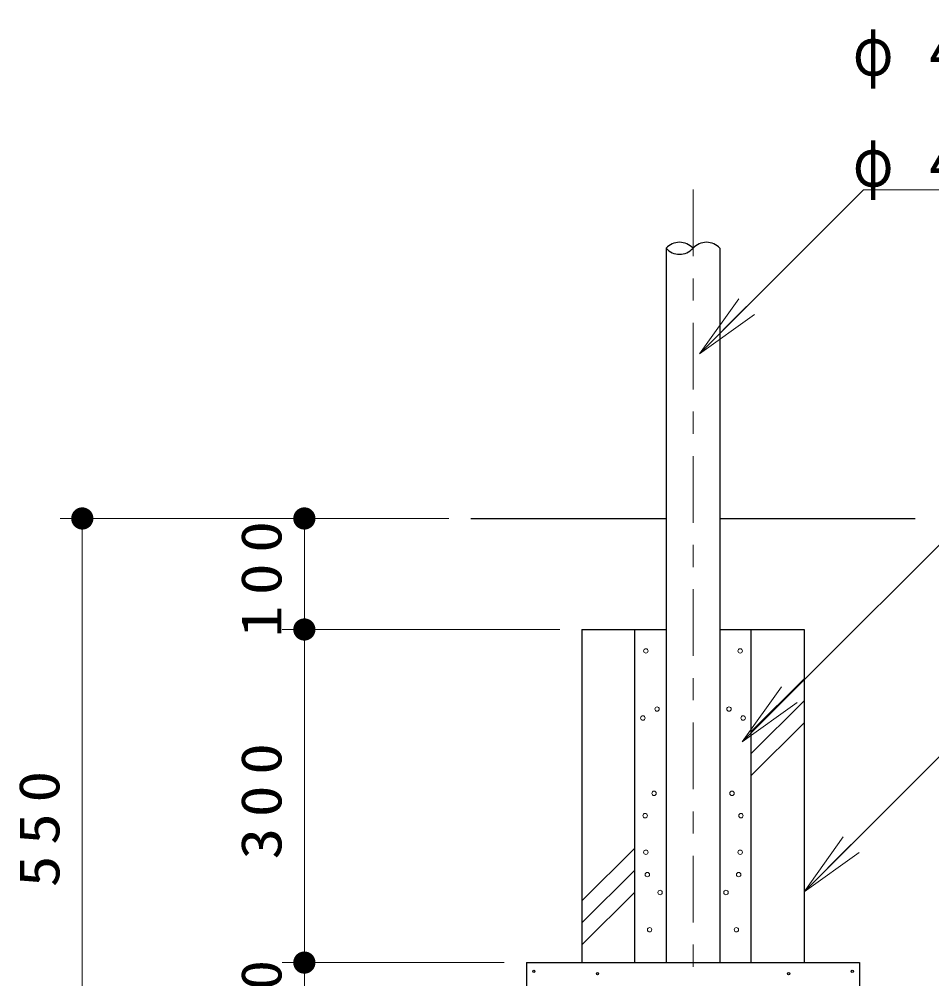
# Model space of a CAD drawing. Units: millimetres on the paper, with parts at other scales. Extents: x -385 to 0, y 0 to 267.
# Drawn here: x -115.69 to -74.59, y 149.95 to 193.17 of the extents above; entities that cross this region are included whole.
import ezdxf

# ---------------------------------------------------------------- set-up
doc = ezdxf.new("R2010")
doc.units = ezdxf.units.MM
doc.linetypes.add('USER2', pattern=[6, 3, -1, 1, -1])
doc.layers.add('LY_1', color=7, linetype='Continuous', lineweight=13)
doc.styles.add('ＭＳ ゴシック', font='')
doc.styles.get('ＭＳ ゴシック').set_extended_font_data('MS Gothic')

# ---------------------------------------------------------------- blocks, each defined once
blk = doc.blocks.new('filled_dot')
at = {"color": 0, "linetype": 'Continuous', "lineweight": -2, "const_width": 1.25}
blk.add_lwpolyline([(-0.625, 0, 1), (0.625, 0, 1)], format="xyb", close=True, dxfattribs=at)

msp = doc.modelspace()

# ---------------------------------------------------------------- linework, layer by layer
at = {"layer": 'LY_1', "linetype": 'USER2'}
msp.add_line((-85.346, 185.494), (-85.346, 140.901), dxfattribs=at)
at = {"layer": 'LY_1', "lineweight": 25}
for p, q in [((-86.561, 182.852), (-86.561, 150.684)), ((-84.131, 182.852), (-84.131, 150.684)), ((-95.346, 170.684), (-86.561, 170.684)), ((-84.131, 170.684), (-75.346, 170.684)), ((-90.346, 165.684), (-86.561, 165.684)), ((-90.346, 165.684), (-90.346, 150.684)), ((-87.971, 150.684), (-87.971, 165.684)), ((-84.131, 165.684), (-80.346, 165.684)), ((-82.721, 150.684), (-82.721, 165.684)), ((-80.346, 165.684), (-80.346, 150.684)), ((-92.846, 150.684), (-92.846, 143.184)), ((-92.846, 150.684), (-77.846, 150.684)), ((-77.846, 150.684), (-77.846, 143.184))]:
    msp.add_line(p, q, dxfattribs=at)
at = {"layer": 'LY_1'}
for p, q in [((-85.053, 178.101), (-83.286, 180.576)), ((-85.053, 178.101), (-82.932, 180.222)), ((-82.578, 179.869), (-85.053, 178.101)), ((-96.346, 170.684), (-113.846, 170.684)), ((-112.846, 143.184), (-112.846, 170.684)), ((-102.846, 165.684), (-102.846, 170.684)), ((-91.346, 165.684), (-103.846, 165.684)), ((-102.846, 150.684), (-102.846, 165.684)), ((-82.721, 161.09), (-80.346, 163.465)), ((-83.131, 160.623), (-81.363, 163.098)), ((-83.131, 160.623), (-81.01, 162.745)), ((-80.656, 162.391), (-83.131, 160.623)), ((-82.721, 160.1), (-80.346, 162.475)), ((-82.721, 159.11), (-80.346, 161.485)), ((-80.346, 153.872), (-78.578, 156.347)), ((-90.346, 153.465), (-87.971, 155.84)), ((-80.346, 153.872), (-78.224, 155.994)), ((-77.871, 155.64), (-80.346, 153.872)), ((-90.346, 152.475), (-87.971, 154.85)), ((-90.346, 151.485), (-87.971, 153.86)), ((-93.846, 150.684), (-103.846, 150.684)), ((-93.846, 150.684), (-103.846, 150.684)), ((-102.846, 148.184), (-102.846, 150.684))]:
    msp.add_line(p, q, dxfattribs=at)
for points in [[(-85.053, 178.101), (-77.674, 185.481), (-47.6, 185.481)], [(-83.131, 160.623), (-70.783, 172.971), (-52.783, 172.971)], [(-80.346, 153.872), (-70.783, 163.435), (-37.783, 163.435)]]:
    msp.add_lwpolyline(points, dxfattribs=at)
for centre in [(-87.468, 164.718), (-83.223, 164.718), (-86.965, 162.1), (-83.727, 162.1), (-87.603, 161.697), (-83.089, 161.697), (-87.099, 158.305), (-83.592, 158.305), (-87.502, 157.298), (-83.189, 157.298), (-87.468, 155.653), (-83.223, 155.653), (-87.401, 154.646), (-83.29, 154.646), (-86.83, 153.84), (-83.861, 153.84), (-87.301, 152.161), (-83.391, 152.161)]:
    msp.add_circle(centre, 0.1, dxfattribs=at)
at = {"layer": 'LY_1', "lineweight": 25}
for centre in [(-92.515, 150.293), (-89.648, 150.182), (-81.043, 150.182), (-78.176, 150.293)]:
    msp.add_circle(centre, 0.05, dxfattribs=at)
for centre, start, end in [((-85.953, 182.3), 42.2156, 137.7844), ((-85.953, 183.403), 222.2156, 317.7844), ((-84.738, 182.3), 42.2156, 137.7844)]:
    msp.add_arc(centre, 0.82, start, end, dxfattribs=at)

# ---------------------------------------------------------------- block references
at = {"layer": 'LY_1', "xscale": 0.4, "yscale": 0.4}
for p, rotation in [((-112.846, 170.684), 270), ((-102.846, 170.684), 270), ((-102.846, 165.684), 90), ((-102.846, 150.684), 90), ((-102.846, 150.684), 270)]:
    msp.add_blockref('filled_dot', p, dxfattribs=dict(at, rotation=rotation))

# ---------------------------------------------------------------- texts
at = {"layer": 'LY_1', "char_height": 2.199, "attachment_point": 4, "style": 'ＭＳ ゴシック'}
for s, insert in [('\\T1.63;\\W0.8;φ４８．６×３．５／', (-78.143, 191.431)), ('\\T1.63;\\W0.8;φ４２．７×３．５\u3000', (-78.143, 186.431))]:
    msp.add_mtext(s, dxfattribs=dict(at, insert=insert))
at = {"layer": 'LY_1', "char_height": 1.833, "attachment_point": 8, "rotation": 90, "style": 'ＭＳ ゴシック'}
for s, insert in [('\\T1.33;\\W1.15;100', (-103.846, 168.184)), ('\\T1.33;\\W1.15;300', (-103.846, 158.184)), ('\\T1.33;\\W1.15;550', (-113.846, 156.934)), ('\\T1.34;\\W1.1;50', (-103.846, 149.434))]:
    msp.add_mtext(s, dxfattribs=dict(at, insert=insert))

doc.saveas('drawing.dxf')
